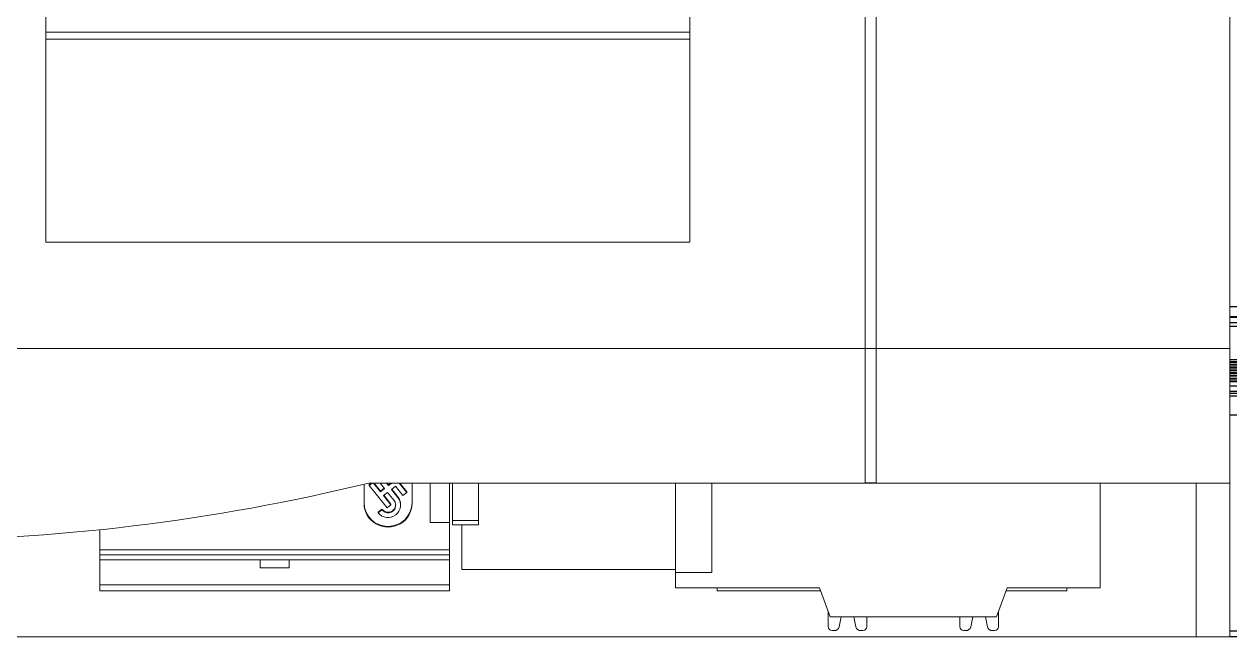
# Model space of a CAD drawing. Header units: millimetres. Extents: x 1359 to 3577, y 1333 to 3557.
# Drawn here: x 2563.6 to 2626.4, y 3183.1 to 3215 of the extents above; entities that cross this region are included whole.
import ezdxf

# ---------------------------------------------------------------- set-up
doc = ezdxf.new("R2010")
doc.units = ezdxf.units.MM
doc.set_wipeout_variables(frame=1)
doc.layers.add('000-PI-Oprema', color=30, linetype='Continuous', lineweight=5)
doc.layers.add('002-PI-Kabelska kanalica', color=150, linetype='Continuous')

# ---------------------------------------------------------------- blocks, each defined once
blk = doc.blocks.new('6ES7515-2AN03-0AB0')
blk.add_wipeout([(49766.655, 38535.913), (49836.455, 38535.913), (49836.456, 38388.913), (49766.656, 38388.913)])
at = {"layer": '000-PI-Oprema', "color": 0, "linetype": 'ByBlock', "lineweight": 0}
for p, q in [((49836.456, 38407.562), (49836.456, 38529.113)), ((49836.456, 38407.562), (49836.456, 38529.113)), ((49817.474, 38403.913), (49817.474, 38525.413)), ((49817.474, 38403.913), (49817.474, 38525.413)), ((49818.055, 38403.913), (49818.055, 38525.413)), ((49818.055, 38403.913), (49818.055, 38525.413)), ((49836.455, 38521.642), (49836.456, 38407.562)), ((49836.455, 38521.642), (49836.456, 38407.562)), ((49774.855, 38452.675), (49774.855, 38409.438)), ((49774.855, 38452.675), (49774.855, 38409.438)), ((49808.355, 38452.675), (49808.355, 38409.438)), ((49808.355, 38452.675), (49808.355, 38409.438)), ((49808.355, 38420.36), (49774.855, 38420.36)), ((49808.355, 38420.36), (49774.855, 38420.36)), ((49774.855, 38420.006), (49808.355, 38420.006)), ((49774.855, 38420.006), (49808.355, 38420.006)), ((49808.355, 38409.438), (49774.855, 38409.438)), ((49808.355, 38409.438), (49774.855, 38409.438)), ((49836.455, 38407.562), (49836.456, 38407.562)), ((49836.455, 38407.562), (49836.456, 38407.562)), ((49836.456, 38407.013), (49836.456, 38407.562)), ((49836.456, 38407.013), (49836.456, 38407.562)), ((49836.456, 38407.013), (49836.455, 38407.013)), ((49836.456, 38407.013), (49836.455, 38407.013)), ((49836.456, 38405.513), (49836.456, 38407.013)), ((49836.456, 38405.513), (49836.456, 38407.013)), ((49836.456, 38405.513), (49836.455, 38405.513)), ((49836.456, 38405.513), (49836.455, 38405.513)), ((49836.456, 38403.913), (49836.456, 38405.513)), ((49836.456, 38403.913), (49836.456, 38405.513)), ((49817.474, 38403.913), (49766.655, 38403.913)), ((49817.474, 38403.913), (49766.655, 38403.913)), ((49817.474, 38403.913), (49818.055, 38403.913)), ((49817.474, 38403.913), (49818.055, 38403.913)), ((49836.455, 38403.913), (49818.055, 38403.913)), ((49836.455, 38403.913), (49818.055, 38403.913)), ((49836.455, 38403.913), (49836.456, 38403.913)), ((49836.455, 38403.913), (49836.456, 38403.913)), ((49836.456, 38403.913), (49836.456, 38388.913)), ((49836.456, 38403.913), (49836.456, 38388.913)), ((49791.406, 38395.862), (49791.406, 38396.852)), ((49791.406, 38395.862), (49791.406, 38396.852)), ((49817.474, 38396.913), (49791.655, 38396.913)), ((49817.474, 38396.913), (49791.655, 38396.913)), ((49791.682, 38396.831), (49791.787, 38396.913)), ((49791.834, 38396.913), (49791.682, 38396.795)), ((49791.682, 38396.831), (49791.787, 38396.913)), ((49791.834, 38396.913), (49791.682, 38396.795)), ((49791.682, 38396.795), (49791.682, 38396.831)), ((49791.682, 38396.795), (49791.682, 38396.831)), ((49791.682, 38396.795), (49792.606, 38395.623)), ((49791.682, 38396.795), (49792.606, 38395.623)), ((49792.264, 38396.459), (49791.907, 38396.913)), ((49792.264, 38396.459), (49791.907, 38396.913)), ((49791.936, 38396.913), (49792.264, 38396.496)), ((49791.936, 38396.913), (49792.264, 38396.496)), ((49792.255, 38396.913), (49792.48, 38396.627)), ((49792.255, 38396.913), (49792.48, 38396.627)), ((49792.264, 38396.496), (49792.462, 38396.649)), ((49792.264, 38396.496), (49792.462, 38396.649)), ((49792.48, 38396.627), (49792.264, 38396.459)), ((49792.48, 38396.627), (49792.264, 38396.459)), ((49792.264, 38396.459), (49792.264, 38396.496)), ((49792.264, 38396.459), (49792.264, 38396.496)), ((49792.418, 38396.264), (49792.634, 38396.431)), ((49792.418, 38396.264), (49792.634, 38396.431)), ((49792.677, 38396.779), (49792.572, 38396.913)), ((49792.677, 38396.779), (49792.572, 38396.913)), ((49792.6, 38396.913), (49792.677, 38396.815)), ((49792.6, 38396.913), (49792.677, 38396.815)), ((49792.634, 38396.431), (49792.97, 38396.005)), ((49792.634, 38396.431), (49792.97, 38396.005)), ((49792.677, 38396.815), (49792.803, 38396.913)), ((49792.849, 38396.913), (49792.677, 38396.779)), ((49792.677, 38396.815), (49792.803, 38396.913)), ((49792.849, 38396.913), (49792.677, 38396.779)), ((49792.677, 38396.779), (49792.677, 38396.815)), ((49792.677, 38396.779), (49792.677, 38396.815)), ((49792.831, 38396.584), (49793.047, 38396.751)), ((49792.831, 38396.584), (49793.047, 38396.751)), ((49793.167, 38396.158), (49792.831, 38396.584)), ((49793.167, 38396.158), (49792.831, 38396.584)), ((49792.849, 38396.598), (49793.167, 38396.194)), ((49792.849, 38396.598), (49793.167, 38396.194)), ((49793.047, 38396.751), (49793.432, 38396.263)), ((49793.047, 38396.751), (49793.432, 38396.263)), ((49793.629, 38396.416), (49793.237, 38396.913)), ((49793.629, 38396.416), (49793.237, 38396.913)), ((49793.265, 38396.913), (49793.629, 38396.452)), ((49793.265, 38396.913), (49793.629, 38396.452)), ((49793.629, 38396.416), (49793.629, 38396.452)), ((49793.629, 38396.416), (49793.629, 38396.452)), ((49793.906, 38396.913), (49793.906, 38395.862)), ((49793.906, 38396.913), (49793.906, 38395.862)), ((49794.856, 38394.86), (49794.856, 38396.913)), ((49794.856, 38394.86), (49794.856, 38396.913)), ((49795.856, 38394.86), (49795.856, 38396.913)), ((49795.856, 38394.86), (49795.856, 38396.913)), ((49807.606, 38396.913), (49807.606, 38392.258)), ((49807.606, 38396.913), (49807.606, 38392.258)), ((49807.606, 38396.913), (49807.606, 38392.258)), ((49807.606, 38396.913), (49807.606, 38392.258)), ((49809.506, 38396.913), (49809.506, 38392.258)), ((49809.506, 38396.913), (49809.506, 38392.258)), ((49817.474, 38396.925), (49818.055, 38396.925)), ((49817.474, 38396.925), (49818.055, 38396.925)), ((49818.055, 38396.913), (49817.474, 38396.913)), ((49818.055, 38396.913), (49817.474, 38396.913)), ((49836.455, 38396.913), (49818.055, 38396.913)), ((49836.455, 38396.913), (49818.055, 38396.913)), ((49829.706, 38391.458), (49829.706, 38396.913)), ((49829.706, 38391.458), (49829.706, 38396.913)), ((49834.7, 38388.913), (49834.7, 38396.913)), ((49834.7, 38388.913), (49834.7, 38396.913)), ((49792.803, 38395.776), (49792.418, 38396.264)), ((49792.803, 38395.776), (49792.418, 38396.264)), ((49792.436, 38396.278), (49792.803, 38395.812)), ((49792.436, 38396.278), (49792.803, 38395.812)), ((49792.803, 38395.776), (49792.803, 38395.812)), ((49792.803, 38395.776), (49792.803, 38395.812)), ((49793.167, 38396.158), (49793.167, 38396.194)), ((49793.167, 38396.158), (49793.167, 38396.194)), ((49793.432, 38396.263), (49793.629, 38396.416)), ((49793.432, 38396.263), (49793.629, 38396.416)), ((49792.144, 38395.402), (49792.341, 38395.554)), ((49792.144, 38395.402), (49792.341, 38395.554)), ((49792.341, 38395.518), (49792.144, 38395.365)), ((49792.341, 38395.518), (49792.144, 38395.365)), ((49792.144, 38395.365), (49792.144, 38395.402)), ((49792.144, 38395.365), (49792.144, 38395.402)), ((49792.341, 38395.518), (49792.341, 38395.554)), ((49792.341, 38395.518), (49792.341, 38395.554)), ((49792.606, 38395.623), (49792.803, 38395.776)), ((49792.606, 38395.623), (49792.803, 38395.776)), ((49793.304, 38395.762), (49793.304, 38395.798)), ((49793.304, 38395.762), (49793.304, 38395.798)), ((49795.856, 38394.86), (49794.856, 38394.86)), ((49795.856, 38394.86), (49794.856, 38394.86)), ((49795.856, 38393.441), (49795.856, 38394.86)), ((49795.856, 38393.441), (49795.856, 38394.86)), ((49797.356, 38394.963), (49796.006, 38394.963)), ((49797.356, 38394.963), (49796.006, 38394.963)), ((49796.006, 38394.746), (49797.356, 38394.746)), ((49796.006, 38394.746), (49797.356, 38394.746)), ((49777.656, 38393.441), (49777.656, 38394.487)), ((49777.656, 38393.441), (49777.656, 38394.487)), ((49777.656, 38393.18), (49777.656, 38393.441)), ((49795.856, 38393.441), (49777.656, 38393.441)), ((49777.656, 38393.18), (49777.656, 38393.441)), ((49795.856, 38393.441), (49777.656, 38393.441)), ((49795.856, 38393.18), (49795.856, 38393.441)), ((49795.856, 38393.18), (49795.856, 38393.441)), ((49777.656, 38392.913), (49777.656, 38393.18)), ((49795.856, 38393.18), (49777.656, 38393.18)), ((49777.656, 38392.913), (49777.656, 38393.18)), ((49795.856, 38393.18), (49777.656, 38393.18)), ((49777.656, 38391.613), (49777.656, 38392.913)), ((49795.856, 38392.913), (49777.656, 38392.913)), ((49777.656, 38391.613), (49777.656, 38392.913)), ((49795.856, 38392.913), (49777.656, 38392.913)), ((49786.007, 38392.509), (49786.007, 38392.913)), ((49786.007, 38392.509), (49786.007, 38392.913)), ((49787.507, 38392.509), (49787.507, 38392.913)), ((49787.507, 38392.509), (49787.507, 38392.913)), ((49795.856, 38392.913), (49795.856, 38393.18)), ((49795.856, 38392.913), (49795.856, 38393.18)), ((49795.856, 38391.613), (49795.856, 38392.913)), ((49795.856, 38391.613), (49795.856, 38392.913)), ((49787.507, 38392.509), (49786.007, 38392.509)), ((49787.507, 38392.509), (49786.007, 38392.509)), ((49809.506, 38392.258), (49807.606, 38392.258)), ((49807.606, 38392.258), (49807.606, 38391.458)), ((49809.506, 38392.258), (49807.606, 38392.258)), ((49807.606, 38392.258), (49807.606, 38391.458)), ((49777.656, 38391.313), (49777.656, 38391.613)), ((49795.856, 38391.613), (49777.656, 38391.613)), ((49777.656, 38391.313), (49777.656, 38391.613)), ((49795.856, 38391.613), (49777.656, 38391.613)), ((49795.856, 38391.313), (49795.856, 38391.613)), ((49795.856, 38391.313), (49795.856, 38391.613)), ((49807.606, 38391.458), (49815.111, 38391.458)), ((49807.606, 38391.458), (49815.111, 38391.458)), ((49809.777, 38391.313), (49809.777, 38391.458)), ((49809.777, 38391.313), (49809.777, 38391.458)), ((49815.111, 38391.458), (49815.656, 38389.958)), ((49815.111, 38391.458), (49815.656, 38389.958)), ((49824.315, 38389.958), (49824.861, 38391.458)), ((49824.315, 38389.958), (49824.861, 38391.458)), ((49824.861, 38391.458), (49829.706, 38391.458)), ((49824.861, 38391.458), (49829.706, 38391.458)), ((49827.977, 38391.313), (49827.977, 38391.458)), ((49827.977, 38391.313), (49827.977, 38391.458)), ((49795.856, 38391.313), (49777.656, 38391.313)), ((49795.856, 38391.313), (49777.656, 38391.313)), ((49809.777, 38391.313), (49815.163, 38391.313)), ((49809.777, 38391.313), (49815.163, 38391.313)), ((49824.807, 38391.313), (49827.977, 38391.313)), ((49824.807, 38391.313), (49827.977, 38391.313)), ((49815.561, 38390.221), (49815.561, 38389.438)), ((49815.561, 38390.221), (49815.561, 38389.438)), ((49824.411, 38390.221), (49824.411, 38389.438)), ((49824.411, 38390.221), (49824.411, 38389.438)), ((49815.656, 38389.958), (49824.315, 38389.958)), ((49815.656, 38389.958), (49824.315, 38389.958)), ((49816.119, 38389.434), (49816.236, 38389.958)), ((49816.119, 38389.434), (49816.236, 38389.958)), ((49816.886, 38389.958), (49817.002, 38389.434)), ((49816.886, 38389.958), (49817.002, 38389.434)), ((49817.561, 38389.438), (49817.561, 38389.958)), ((49817.561, 38389.438), (49817.561, 38389.958)), ((49822.411, 38389.438), (49822.411, 38389.958)), ((49822.411, 38389.438), (49822.411, 38389.958)), ((49823.086, 38389.958), (49822.969, 38389.434)), ((49823.086, 38389.958), (49822.969, 38389.434)), ((49823.852, 38389.434), (49823.736, 38389.958)), ((49823.852, 38389.434), (49823.736, 38389.958)), ((49834.7, 38388.913), (49768.411, 38388.913)), ((49834.7, 38388.913), (49768.411, 38388.913)), ((49815.761, 38389.238), (49815.875, 38389.238)), ((49815.761, 38389.238), (49815.875, 38389.238)), ((49817.246, 38389.238), (49817.361, 38389.238)), ((49817.246, 38389.238), (49817.361, 38389.238)), ((49822.725, 38389.238), (49822.611, 38389.238)), ((49822.725, 38389.238), (49822.611, 38389.238)), ((49824.211, 38389.238), (49824.096, 38389.238)), ((49824.211, 38389.238), (49824.096, 38389.238)), ((49836.456, 38388.913), (49834.7, 38388.913)), ((49836.456, 38388.913), (49834.7, 38388.913))]:
    blk.add_line(p, q, dxfattribs=at)
for centre, radius, start, end in [((49766.655, 38499.579), 105.667, 270.16313, 283.68555), ((49766.655, 38499.579), 105.667, 270.16313, 283.68555), ((49815.761, 38389.438), 0.2, 180, 270), ((49815.761, 38389.438), 0.2, 180, 270), ((49815.875, 38389.488), 0.25, 270, 347.5), ((49815.875, 38389.488), 0.25, 270, 347.5), ((49817.246, 38389.488), 0.25, 192.5, 270), ((49817.246, 38389.488), 0.25, 192.5, 270), ((49817.361, 38389.438), 0.2, 270, 0), ((49817.361, 38389.438), 0.2, 270, 0), ((49822.611, 38389.438), 0.2, 180, 270), ((49822.611, 38389.438), 0.2, 180, 270), ((49822.725, 38389.488), 0.25, 270, 347.5), ((49822.725, 38389.488), 0.25, 270, 347.5), ((49824.096, 38389.488), 0.25, 192.5, 270), ((49824.096, 38389.488), 0.25, 192.5, 270), ((49824.211, 38389.438), 0.2, 270, 0), ((49824.211, 38389.438), 0.2, 270, 0)]:
    blk.add_arc(centre, radius, start, end, dxfattribs=at)
for centre, major_axis, start_param, end_param in [((49792.656, 38395.898), (1.25, 0), 3.141593, 6.283185), ((49792.656, 38395.898), (1.25, 0), 3.141593, 6.283185), ((49792.656, 38395.862), (-1.25, 0), 0, 3.141593), ((49792.656, 38395.862), (-1.25, 0), 0, 3.141593), ((49792.656, 38395.762), (0.649, 0), 3.804818, 6.94641), ((49792.656, 38395.762), (0.649, 0), 3.804818, 6.94641), ((49792.656, 38395.762), (-0.399, 0), 0.663225, 3.804818), ((49792.656, 38395.762), (-0.399, 0), 0.663225, 3.804818), ((49792.656, 38395.798), (-0.649, 0), 3.141549, 3.804818), ((49792.656, 38395.798), (-0.649, 0), 3.141549, 3.804818), ((49792.656, 38395.798), (0.399, 0), 3.804818, 6.237441), ((49792.656, 38395.798), (0.399, 0), 3.804818, 6.237441)]:
    blk.add_ellipse(centre, major_axis=major_axis, ratio=0.991445, start_param=start_param, end_param=end_param, dxfattribs=at)
for points, knots in [([(49817.474, 38396.913), (49817.474, 38397.046), (49817.474, 38397.179), (49817.474, 38399.513), (49817.474, 38401.713), (49817.474, 38403.913)], [0, 0, 0, 0, 0.057143, 0.057143, 1, 1, 1, 1]), ([(49817.474, 38396.913), (49817.474, 38397.046), (49817.474, 38397.179), (49817.474, 38399.513), (49817.474, 38401.713), (49817.474, 38403.913)], [0, 0, 0, 0, 0.057143, 0.057143, 1, 1, 1, 1]), ([(49818.055, 38396.913), (49818.055, 38397.046), (49818.055, 38397.179), (49818.055, 38399.513), (49818.055, 38401.713), (49818.055, 38403.913)], [0, 0, 0, 0, 0.057143, 0.057143, 1, 1, 1, 1]), ([(49818.055, 38396.913), (49818.055, 38397.046), (49818.055, 38397.179), (49818.055, 38399.513), (49818.055, 38401.713), (49818.055, 38403.913)], [0, 0, 0, 0, 0.057143, 0.057143, 1, 1, 1, 1]), ([(49836.455, 38403.913), (49836.455, 38401.713), (49836.455, 38399.513), (49836.455, 38397.179), (49836.455, 38397.046), (49836.455, 38396.913)], [0, 0, 0, 0, 0.942857, 0.942857, 1, 1, 1, 1]), ([(49836.455, 38403.913), (49836.455, 38401.713), (49836.455, 38399.513), (49836.455, 38397.179), (49836.455, 38397.046), (49836.455, 38396.913)], [0, 0, 0, 0, 0.942857, 0.942857, 1, 1, 1, 1]), ([(49796.006, 38394.746), (49796.006, 38394.746), (49796.006, 38394.764), (49796.006, 38394.841), (49796.006, 38394.918), (49796.006, 38394.963)], [0, 0, 0, 0, 0.365241, 0.68262, 1, 1, 1, 1]), ([(49796.006, 38394.746), (49796.006, 38394.746), (49796.006, 38394.764), (49796.006, 38394.841), (49796.006, 38394.918), (49796.006, 38394.963)], [0, 0, 0, 0, 0.365241, 0.68262, 1, 1, 1, 1]), ([(49797.356, 38394.746), (49797.356, 38394.746), (49797.356, 38394.764), (49797.356, 38394.841), (49797.356, 38394.918), (49797.356, 38394.963)], [0, 0, 0, 0, 0.365241, 0.68262, 1, 1, 1, 1]), ([(49797.356, 38394.746), (49797.356, 38394.746), (49797.356, 38394.764), (49797.356, 38394.841), (49797.356, 38394.918), (49797.356, 38394.963)], [0, 0, 0, 0, 0.365241, 0.68262, 1, 1, 1, 1])]:
    blk.add_open_spline(points, degree=3, knots=knots, dxfattribs=at)
for points, degree in [([(49796.006, 38394.963), (49796.006, 38395.694), (49796.006, 38396.344), (49796.006, 38396.913)], 3), ([(49796.006, 38394.963), (49796.006, 38395.694), (49796.006, 38396.344), (49796.006, 38396.913)], 3), ([(49797.356, 38394.963), (49797.356, 38395.694), (49797.356, 38396.344), (49797.356, 38396.913)], 3), ([(49797.356, 38394.963), (49797.356, 38395.694), (49797.356, 38396.344), (49797.356, 38396.913)], 3), ([(49796.489, 38392.413), (49796.489, 38393.182), (49796.489, 38393.959), (49796.489, 38394.746)], 3), ([(49796.489, 38392.413), (49796.489, 38393.182), (49796.489, 38393.959), (49796.489, 38394.746)], 3), ([(49807.606, 38392.413), (49796.489, 38392.413)], 1), ([(49807.606, 38392.413), (49796.489, 38392.413)], 1)]:
    blk.add_open_spline(points, degree=degree, dxfattribs=at)
blk = doc.blocks.new('6ES7590-1AB60-0AA0')
for p, q in [((4304.23, 2862.577), (4144.23, 2862.577)), ((4144.23, 2862.077), (4304.23, 2862.077)), ((4304.23, 2862.029), (4144.23, 2862.029)), ((4304.23, 2861.756), (4144.23, 2861.756)), ((4144.23, 2861.582), (4304.23, 2861.582)), ((4304.23, 2859.831), (4144.23, 2859.831)), ((4304.23, 2859.722), (4144.23, 2859.722)), ((4304.23, 2859.72), (4144.23, 2859.72)), ((4304.23, 2859.686), (4144.23, 2859.686)), ((4304.23, 2859.578), (4144.23, 2859.578)), ((4304.23, 2859.577), (4144.23, 2859.577)), ((4304.23, 2859.543), (4144.23, 2859.543)), ((4304.23, 2859.435), (4144.23, 2859.435)), ((4304.23, 2859.433), (4144.23, 2859.433)), ((4304.23, 2859.399), (4144.23, 2859.399)), ((4304.23, 2859.291), (4144.23, 2859.291)), ((4304.23, 2859.289), (4144.23, 2859.289)), ((4304.23, 2859.255), (4144.23, 2859.255)), ((4304.23, 2859.148), (4144.23, 2859.148)), ((4304.23, 2859.146), (4144.23, 2859.146)), ((4304.23, 2859.112), (4144.23, 2859.112)), ((4304.23, 2859.004), (4144.23, 2859.004)), ((4304.23, 2859.002), (4144.23, 2859.002)), ((4304.23, 2858.968), (4144.23, 2858.968)), ((4304.23, 2858.86), (4144.23, 2858.86)), ((4304.23, 2858.859), (4144.23, 2858.859)), ((4304.23, 2858.825), (4144.23, 2858.825)), ((4304.23, 2858.717), (4144.23, 2858.717)), ((4304.23, 2858.715), (4144.23, 2858.715)), ((4304.23, 2858.681), (4144.23, 2858.681)), ((4304.23, 2858.457), (4144.23, 2858.457)), ((4304.23, 2858.184), (4144.23, 2858.184)), ((4304.23, 2858.072), (4144.23, 2858.072)), ((4304.23, 2857.935), (4144.23, 2857.935)), ((4304.23, 2856.944), (4144.23, 2856.944)), ((4304.23, 2845.714), (4144.23, 2845.714)), ((4304.23, 2845.414), (4144.23, 2845.414))]:
    blk.add_line(p, q)

msp = doc.modelspace()

# ---------------------------------------------------------------- block references
msp.add_blockref('6ES7590-1AB60-0AA0', (-1597.659, 337.669))

# ---------------------------------------------------------------- next in the draw order: block references
at = {"layer": '002-PI-Kabelska kanalica', "color": 0, "linetype": 'ByBlock', "lineweight": 0}
msp.add_blockref('6ES7515-2AN03-0AB0', (-47210.084, -35205.83), dxfattribs=at)

doc.saveas('drawing.dxf')
